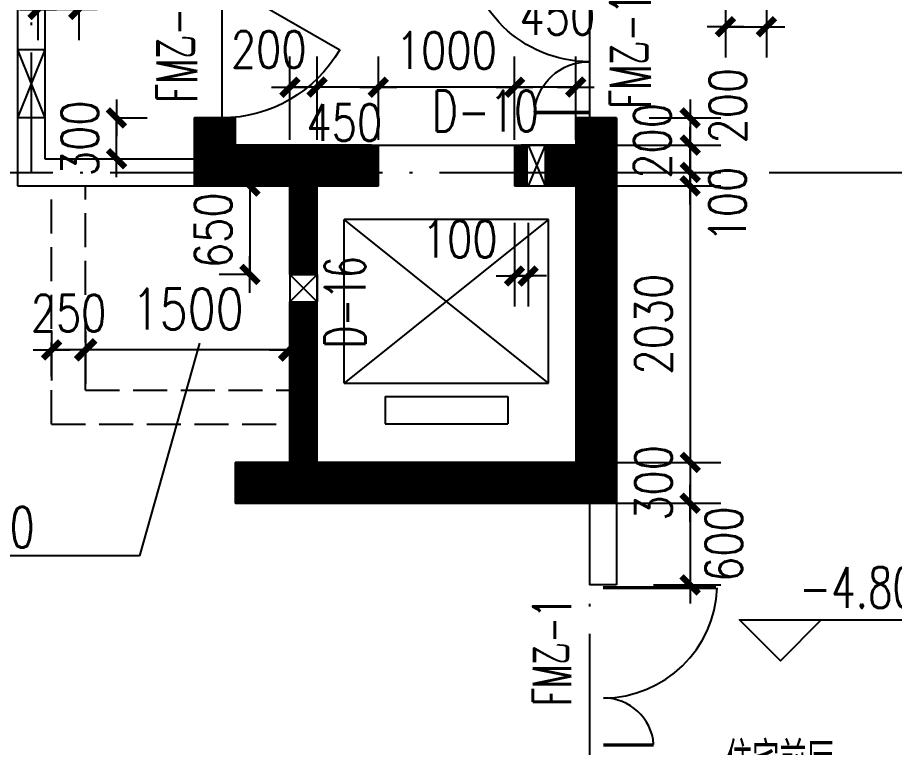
# Model space of a CAD drawing. Extents: x 634182 to 802382, y -1101880 to -864080.
# Drawn here: x 731934 to 738375, y -899800 to -894440 of the extents above; entities that cross this region are included whole.
import ezdxf
from ezdxf.enums import TextEntityAlignment as Align

# ---------------------------------------------------------------- set-up
doc = ezdxf.new("R2010")
doc.units = 0
doc.header["$LTSCALE"] = 1000
doc.header["$MEASUREMENT"] = 0
doc.linetypes.add('DASH', pattern=[0.35, 0.25, -0.1])
doc.linetypes.add('DOTE', pattern=[2.42, 2, -0.2, 0.02, -0.2])
doc.layers.get('0').update_dxf_attribs({"linetype": 'CONTINUOUS'})
doc.layers.get('DEFPOINTS').update_dxf_attribs({"linetype": 'CONTINUOUS'})
for name, color, linetype in [('210', 4, 'CONTINUOUS'), ('DOTE', 1, 'DOTE'), ('MC', 4, 'CONTINUOUS'), ('PUB_DIM', 3, 'CONTINUOUS'), ('WALL', 191, 'CONTINUOUS'), ('WINDOW', 2, 'CONTINUOUS'), ('WINDOW_TEXT', 6, 'CONTINUOUS')]:
    doc.layers.add(name, color=color, linetype=linetype)
doc.styles.add('_Z', font='romans', dxfattribs={"width": 0.7, "bigfont": 'Z'})
doc.styles.add('DIM_FONT', font='simplex.shx', dxfattribs={"width": 0.8})
doc.styles.add('HZ_SIMPLEX', font='SIMPLEX.shx', dxfattribs={"width": 0.8, "bigfont": 'hztxt.shx'})
doc.styles.add('SIMPLEX', font='SIMPLEX.SHX')
doc.dimstyles.new('DIMN', dxfattribs={"dimtxt": 300, "dimasz": 1, "dimexe": 250, "dimexo": 300, "dimgap": 150, "dimtad": 1, "dimdec": 0, "dimzin": 0, "dimdsep": 46, "dimtxsty": 'DIM_FONT', "dimblk": '_DIMX', "dimblk1": '_DIMX', "dimblk2": '_DIMX', "dimcen": 2.5, "dimclrt": 7, "dimadec": 0, "dimazin": 0, "dimtfac": 1, "dimtdec": 0, "dimtix": 1, "dimtmove": 2, "dimatfit": 3, "dimldrblk": '_DIMX', "dimfxl": 0, "dimtolj": 1, "dimtzin": 0, "dimarcsym": 0})
doc.dimstyles.new('DIMN90', dxfattribs={"dimscale": 0.9, "dimtxt": 300, "dimasz": 1, "dimexe": 250, "dimexo": 300, "dimgap": 150, "dimtad": 1, "dimdec": 0, "dimdsep": 46, "dimtxsty": 'DIM_FONT', "dimblk": '_DIMX', "dimcen": 2.5, "dimclrt": 7, "dimadec": 0, "dimazin": 0, "dimtfac": 1, "dimtdec": 0, "dimtix": 1, "dimtmove": 2, "dimatfit": 3, "dimldrblk": '_DIMX', "dimfxl": 0, "dimtolj": 1, "dimarcsym": 0})

# ---------------------------------------------------------------- blocks, each defined once
blk = doc.blocks.new('_DIMX')
blk.add_line((-150, 0), (150, 0))
at = {"const_width": 50}
blk.add_lwpolyline([(-70, -70), (70, 70)], dxfattribs=at)
blk = doc.blocks.new('*D690')
at = {"color": 0, "linetype": 'ByBlock'}
for p, q in [((732434.2, -896776.2), (732434.2, -897130.3)), ((733934.2, -896776.2), (733934.2, -897130.3)), ((733933.2, -896880.3), (732435.2, -896880.3))]:
    blk.add_line(p, q, dxfattribs=at)
at = {"layer": 'DEFPOINTS', "color": 0, "linetype": 'ByBlock'}
for p in [(732434.2, -896476.2), (733934.2, -896476.2), (732434.2, -896880.3)]:
    blk.add_point(p, dxfattribs=at)
at = {"color": 0, "linetype": 'ByBlock'}
for p, rotation in [((732434.2, -896880.3), 179.9999999999911), ((733934.2, -896880.3), 359.9999999999911)]:
    blk.add_blockref('_DIMX', p, dxfattribs=dict(at, rotation=rotation))
at = {"color": 7, "linetype": 'ByBlock', "insert": (733184.2, -896580.3), "char_height": 300, "attachment_point": 5, "style": 'DIM_FONT'}
blk.add_mtext('\\A1;1500', dxfattribs=at)
blk = doc.blocks.new('*D691')
at = {"color": 0, "linetype": 'ByBlock'}
for p, q in [((732184.2, -896746.2), (732184.2, -897105.3)), ((732434.2, -896746.2), (732434.2, -897105.3)), ((732183.3, -896880.3), (732182.4, -896880.3)), ((732434.2, -896880.3), (732184.2, -896880.3)), ((732435.1, -896880.3), (732436, -896880.3))]:
    blk.add_line(p, q, dxfattribs=at)
at = {"layer": 'DEFPOINTS', "color": 0, "linetype": 'ByBlock'}
for p in [(732184.2, -896476.2), (732434.2, -896476.2), (732184.2, -896880.3)]:
    blk.add_point(p, dxfattribs=at)
at = {"color": 0, "linetype": 'ByBlock', "xscale": 0.9, "yscale": 0.9, "zscale": 0.9}
blk.add_blockref('_DIMX', (732184.2, -896880.3), dxfattribs=at)
at = {"color": 0, "linetype": 'ByBlock', "xscale": 0.9, "yscale": 0.9, "zscale": 0.9, "rotation": 180}
blk.add_blockref('_DIMX', (732434.2, -896880.3), dxfattribs=at)
at = {"color": 7, "linetype": 'ByBlock', "insert": (732309.2, -896610.3), "char_height": 270, "attachment_point": 5, "style": 'DIM_FONT'}
blk.add_mtext('\\A1;250', dxfattribs=at)
blk = doc.blocks.new('*D692')
at = {"color": 0, "linetype": 'ByBlock'}
for p, q in [((732641.1, -895176.8), (732886.4, -895176.8)), ((732661.4, -895175.9), (732661.4, -895175)), ((732661.4, -895476.8), (732661.4, -895176.8)), ((732641.1, -895476.8), (732886.4, -895476.8)), ((732661.4, -895477.7), (732661.4, -895478.6))]:
    blk.add_line(p, q, dxfattribs=at)
at = {"layer": 'DEFPOINTS', "color": 0, "linetype": 'ByBlock'}
for p in [(732371.1, -895176.8), (732661.4, -895176.8), (732371.1, -895476.8)]:
    blk.add_point(p, dxfattribs=at)
at = {"color": 0, "linetype": 'ByBlock', "xscale": 0.9, "yscale": 0.9, "zscale": 0.9}
for p, rotation in [((732661.4, -895176.8), 270), ((732661.4, -895476.8), 90)]:
    blk.add_blockref('_DIMX', p, dxfattribs=dict(at, rotation=rotation))
at = {"color": 7, "linetype": 'ByBlock', "insert": (732391.4, -895326.8), "char_height": 270, "attachment_point": 5, "rotation": 90, "style": 'DIM_FONT'}
blk.add_mtext('\\A1;300', dxfattribs=at)
blk = doc.blocks.new('*D697')
at = {"color": 0, "linetype": 'ByBlock'}
for p, q in [((731808.5, -897176.8), (731277.7, -897176.8)), ((731502.7, -897175.9), (731502.7, -897175)), ((731502.7, -897176.8), (731502.7, -897426.8)), ((731808.5, -897426.8), (731277.7, -897426.8)), ((731502.7, -897427.7), (731502.7, -897428.6))]:
    blk.add_line(p, q, dxfattribs=at)
at = {"layer": 'DEFPOINTS', "color": 0, "linetype": 'ByBlock'}
for p in [(732078.5, -897176.8), (731502.7, -897426.8), (732078.5, -897426.8)]:
    blk.add_point(p, dxfattribs=at)
at = {"color": 0, "linetype": 'ByBlock', "xscale": 0.9, "yscale": 0.9, "zscale": 0.9}
for p, rotation in [((731502.7, -897176.8), 270), ((731502.7, -897426.8), 90)]:
    blk.add_blockref('_DIMX', p, dxfattribs=dict(at, rotation=rotation))
at = {"color": 7, "linetype": 'ByBlock', "insert": (731232.7, -897301.8), "char_height": 270, "attachment_point": 5, "rotation": 90, "style": 'DIM_FONT'}
blk.add_mtext('\\A1;250', dxfattribs=at)
blk = doc.blocks.new('*D698')
at = {"color": 0, "linetype": 'ByBlock'}
for p, q in [((731808.5, -895676.8), (731277.7, -895676.8)), ((731502.7, -895677.7), (731502.7, -897175.9)), ((731808.5, -897176.8), (731277.7, -897176.8))]:
    blk.add_line(p, q, dxfattribs=at)
at = {"layer": 'DEFPOINTS', "color": 0, "linetype": 'ByBlock'}
for p in [(732078.5, -895676.8), (731502.7, -897176.8), (732078.5, -897176.8)]:
    blk.add_point(p, dxfattribs=at)
at = {"color": 0, "linetype": 'ByBlock', "xscale": 0.9, "yscale": 0.9, "zscale": 0.9}
for p, rotation in [((731502.7, -895676.8), 90), ((731502.7, -897176.8), 270)]:
    blk.add_blockref('_DIMX', p, dxfattribs=dict(at, rotation=rotation))
at = {"color": 7, "linetype": 'ByBlock', "insert": (731232.7, -896426.8), "char_height": 270, "attachment_point": 5, "rotation": 90, "style": 'DIM_FONT'}
blk.add_mtext('\\A1;1500', dxfattribs=at)
blk = doc.blocks.new('*D699')
at = {"color": 0, "linetype": 'ByBlock'}
for p, q in [((731664.2, -895576.8), (730600.3, -895576.8)), ((730825.3, -895575.9), (730825.3, -895575)), ((730825.3, -895576.8), (730825.3, -895676.8)), ((730825.3, -895576.8), (730825.3, -895676.8)), ((731664.2, -895676.8), (730600.3, -895676.8)), ((730825.3, -895677.7), (730825.3, -895678.6))]:
    blk.add_line(p, q, dxfattribs=at)
at = {"layer": 'DEFPOINTS', "color": 0, "linetype": 'ByBlock'}
for p in [(731934.2, -895576.8), (730825.3, -895676.8), (731934.2, -895676.8)]:
    blk.add_point(p, dxfattribs=at)
at = {"color": 0, "linetype": 'ByBlock', "xscale": 0.9, "yscale": 0.9, "zscale": 0.9}
for p, rotation in [((730825.3, -895576.8), 270), ((730825.3, -895676.8), 90)]:
    blk.add_blockref('_DIMX', p, dxfattribs=dict(at, rotation=rotation))
at = {"color": 7, "linetype": 'ByBlock', "insert": (730713.7, -896160.6), "char_height": 270, "attachment_point": 5, "rotation": 90, "style": 'DIM_FONT'}
blk.add_mtext('\\A1;100', dxfattribs=at)
blk = doc.blocks.new('*D702')
at = {"color": 0, "linetype": 'ByBlock'}
for p, q in [((732084.2, -894146.8), (732084.2, -894605.6)), ((732384.2, -894146.8), (732384.2, -894605.6)), ((732083.3, -894380.6), (732082.4, -894380.6)), ((732384.2, -894380.6), (732084.2, -894380.6)), ((732385.1, -894380.6), (732386, -894380.6))]:
    blk.add_line(p, q, dxfattribs=at)
at = {"layer": 'DEFPOINTS', "color": 0, "linetype": 'ByBlock'}
for p in [(732084.2, -893876.8), (732384.2, -893876.8), (732084.2, -894380.6)]:
    blk.add_point(p, dxfattribs=at)
at = {"color": 0, "linetype": 'ByBlock', "xscale": 0.9, "yscale": 0.9, "zscale": 0.9}
for p, rotation in [((732084.2, -894380.6), 2.223843833279291e-11), ((732384.2, -894380.6), 180.0000000000222)]:
    blk.add_blockref('_DIMX', p, dxfattribs=dict(at, rotation=rotation))
at = {"color": 7, "linetype": 'ByBlock', "insert": (732234.2, -894110.6), "char_height": 270, "attachment_point": 5, "style": 'DIM_FONT'}
blk.add_mtext('\\A1;300', dxfattribs=at)
blk = doc.blocks.new('*D707')
at = {"color": 0, "linetype": 'ByBlock'}
for p, q in [((736574.2, -895176.8), (737099.4, -895176.8)), ((736874.4, -895175.9), (736874.4, -895175)), ((736874.4, -895176.8), (736874.4, -895376.8)), ((736874.4, -895176.8), (736874.4, -895376.8)), ((736574.2, -895376.8), (737099.4, -895376.8)), ((736874.4, -895377.7), (736874.4, -895378.6))]:
    blk.add_line(p, q, dxfattribs=at)
at = {"layer": 'DEFPOINTS', "color": 0, "linetype": 'ByBlock'}
for p in [(736304.2, -895176.8), (736304.2, -895376.8), (736874.4, -895376.8)]:
    blk.add_point(p, dxfattribs=at)
at = {"color": 0, "linetype": 'ByBlock', "xscale": 0.9, "yscale": 0.9, "zscale": 0.9}
for p, rotation in [((736874.4, -895176.8), 270), ((736874.4, -895376.8), 90)]:
    blk.add_blockref('_DIMX', p, dxfattribs=dict(at, rotation=rotation))
at = {"color": 7, "linetype": 'ByBlock', "insert": (737150.4, -895087.4), "char_height": 270, "attachment_point": 5, "rotation": 90, "style": 'DIM_FONT'}
blk.add_mtext('\\A1;200', dxfattribs=at)
blk = doc.blocks.new('*D708')
at = {"color": 0, "linetype": 'ByBlock'}
for p, q in [((736304.2, -895676.8), (737099.4, -895676.8)), ((736874.4, -895677.7), (736874.4, -897705.9)), ((736304.2, -897706.8), (737099.4, -897706.8))]:
    blk.add_line(p, q, dxfattribs=at)
at = {"layer": 'DEFPOINTS', "color": 0, "linetype": 'ByBlock'}
for p in [(736034.2, -895676.8), (736034.2, -897706.8), (736874.4, -897706.8)]:
    blk.add_point(p, dxfattribs=at)
at = {"color": 0, "linetype": 'ByBlock', "xscale": 0.9, "yscale": 0.9, "zscale": 0.9}
for p, rotation in [((736874.4, -895676.8), 90), ((736874.4, -897706.8), 270)]:
    blk.add_blockref('_DIMX', p, dxfattribs=dict(at, rotation=rotation))
at = {"color": 7, "linetype": 'ByBlock', "insert": (736604.4, -896691.8), "char_height": 270, "attachment_point": 5, "rotation": 90, "style": 'DIM_FONT'}
blk.add_mtext('\\A1;2030', dxfattribs=at)
blk = doc.blocks.new('*D709')
at = {"color": 0, "linetype": 'ByBlock'}
for p, q in [((737134.2, -894236.9), (737134.2, -894732.3)), ((737434.2, -894236.9), (737434.2, -894732.3)), ((737135.1, -894507.3), (737433.3, -894507.3))]:
    blk.add_line(p, q, dxfattribs=at)
at = {"layer": 'DEFPOINTS', "color": 0, "linetype": 'ByBlock'}
for p in [(737134.2, -893966.9), (737434.2, -893966.9), (737434.2, -894507.3)]:
    blk.add_point(p, dxfattribs=at)
at = {"color": 0, "linetype": 'ByBlock', "xscale": 0.9, "yscale": 0.9, "zscale": 0.9, "rotation": 180}
blk.add_blockref('_DIMX', (737134.2, -894507.3), dxfattribs=at)
at = {"color": 0, "linetype": 'ByBlock', "xscale": 0.9, "yscale": 0.9, "zscale": 0.9}
blk.add_blockref('_DIMX', (737434.2, -894507.3), dxfattribs=at)
at = {"color": 7, "linetype": 'ByBlock', "insert": (737767.4, -894237.3), "char_height": 270, "attachment_point": 5, "style": 'DIM_FONT'}
blk.add_mtext('\\A1;300', dxfattribs=at)
blk = doc.blocks.new('_A2AKO')
at = {"const_width": 0.02}
for points in [[(-0.481, -0.0014), (-0.481, -0.3084)], [(0.481, 0.0014), (0.481, -0.6906)]]:
    blk.add_lwpolyline(points, dxfattribs=at)
for centre, radius, start, end in [((-0.5008, -0.0026), 0.3067, 274.2492, 0.2101), ((0.5046, 0.0019), 0.6987, 180.2762, 268.0603)]:
    blk.add_arc(centre, radius, start, end)
blk = doc.blocks.new('*D710')
at = {"color": 0, "linetype": 'ByBlock'}
for p, q in [((736304.2, -897706.8), (737099.4, -897706.8)), ((736874.4, -897705.9), (736874.4, -897705)), ((736874.4, -897706.8), (736874.4, -898006.8)), ((736304.2, -898006.8), (737099.4, -898006.8)), ((736874.4, -898007.7), (736874.4, -898008.6))]:
    blk.add_line(p, q, dxfattribs=at)
at = {"layer": 'DEFPOINTS', "color": 0, "linetype": 'ByBlock'}
for p in [(736034.2, -897706.8), (736034.2, -898006.8), (736874.4, -898006.8)]:
    blk.add_point(p, dxfattribs=at)
at = {"color": 0, "linetype": 'ByBlock', "xscale": 0.9, "yscale": 0.9, "zscale": 0.9}
for p, rotation in [((736874.4, -897706.8), 270), ((736874.4, -898006.8), 90)]:
    blk.add_blockref('_DIMX', p, dxfattribs=dict(at, rotation=rotation))
at = {"color": 7, "linetype": 'ByBlock', "insert": (736604.4, -897856.8), "char_height": 270, "attachment_point": 5, "rotation": 90, "style": 'DIM_FONT'}
blk.add_mtext('\\A1;300', dxfattribs=at)
blk = doc.blocks.new('*D711')
at = {"color": 0, "linetype": 'ByBlock'}
for p, q in [((736604.3, -898006.9), (737099.4, -898006.9)), ((736874.4, -898007.8), (736874.4, -898605.9)), ((736604.3, -898606.8), (737099.4, -898606.8))]:
    blk.add_line(p, q, dxfattribs=at)
at = {"layer": 'DEFPOINTS', "color": 0, "linetype": 'ByBlock'}
for p in [(736334.3, -898006.9), (736334.3, -898606.8), (736874.4, -898606.8)]:
    blk.add_point(p, dxfattribs=at)
at = {"color": 0, "linetype": 'ByBlock', "xscale": 0.9, "yscale": 0.9, "zscale": 0.9}
for p, rotation in [((736874.4, -898006.9), 90), ((736874.4, -898606.8), 270)]:
    blk.add_blockref('_DIMX', p, dxfattribs=dict(at, rotation=rotation))
at = {"color": 7, "linetype": 'ByBlock', "insert": (737122.1, -898306.8), "char_height": 270, "attachment_point": 5, "rotation": 90, "style": 'DIM_FONT'}
blk.add_mtext('\\A1;600', dxfattribs=at)
blk = doc.blocks.new('*D712')
at = {"color": 0, "linetype": 'ByBlock'}
for p, q in [((735894.2, -895376.8), (737099.4, -895376.8)), ((736874.4, -895375.9), (736874.4, -895375)), ((736874.4, -895376.8), (736874.4, -895576.8)), ((736874.4, -895376.8), (736874.4, -895576.8)), ((735894.2, -895576.8), (737099.4, -895576.8)), ((736874.4, -895577.7), (736874.4, -895578.6))]:
    blk.add_line(p, q, dxfattribs=at)
at = {"layer": 'DEFPOINTS', "color": 0, "linetype": 'ByBlock'}
for p in [(735624.2, -895376.8), (735624.2, -895576.8), (736874.4, -895576.8)]:
    blk.add_point(p, dxfattribs=at)
at = {"color": 0, "linetype": 'ByBlock', "xscale": 0.9, "yscale": 0.9, "zscale": 0.9}
for p, rotation in [((736874.4, -895376.8), 270), ((736874.4, -895576.8), 90)]:
    blk.add_blockref('_DIMX', p, dxfattribs=dict(at, rotation=rotation))
at = {"color": 7, "linetype": 'ByBlock', "insert": (736596.4, -895345.4), "char_height": 270, "attachment_point": 5, "rotation": 90, "style": 'DIM_FONT'}
blk.add_mtext('\\A1;200', dxfattribs=at)
blk = doc.blocks.new('*D713')
at = {"color": 0, "linetype": 'ByBlock'}
for p, q in [((735894.2, -895576.8), (737099.4, -895576.8)), ((736874.4, -895575.9), (736874.4, -895575)), ((736874.4, -895576.8), (736874.4, -895676.8)), ((736874.4, -895576.8), (736874.4, -895676.8)), ((735894.2, -895676.8), (737099.4, -895676.8)), ((736874.4, -895677.7), (736874.4, -895678.6))]:
    blk.add_line(p, q, dxfattribs=at)
at = {"layer": 'DEFPOINTS', "color": 0, "linetype": 'ByBlock'}
for p in [(735624.2, -895576.8), (735624.2, -895676.8), (736874.4, -895676.8)]:
    blk.add_point(p, dxfattribs=at)
at = {"color": 0, "linetype": 'ByBlock', "xscale": 0.9, "yscale": 0.9, "zscale": 0.9}
for p, rotation in [((736874.4, -895576.8), 270), ((736874.4, -895676.8), 90)]:
    blk.add_blockref('_DIMX', p, dxfattribs=dict(at, rotation=rotation))
at = {"color": 7, "linetype": 'ByBlock', "insert": (737148.5, -895813.6), "char_height": 270, "attachment_point": 5, "rotation": 90, "style": 'DIM_FONT'}
blk.add_mtext('\\A1;100', dxfattribs=at)
blk = doc.blocks.new('*D714')
at = {"color": 0, "linetype": 'ByBlock'}
for p, q in [((733664.2, -895676.8), (733416.1, -895676.8)), ((733641.1, -895675.9), (733641.1, -895675)), ((733641.1, -895676.8), (733641.1, -896326.8)), ((733664.2, -896326.8), (733416.1, -896326.8)), ((733641.1, -896327.7), (733641.1, -896328.6))]:
    blk.add_line(p, q, dxfattribs=at)
at = {"layer": 'DEFPOINTS', "color": 0, "linetype": 'ByBlock'}
for p in [(733934.2, -895676.8), (733641.1, -896326.8), (733934.2, -896326.8)]:
    blk.add_point(p, dxfattribs=at)
at = {"color": 0, "linetype": 'ByBlock', "xscale": 0.9, "yscale": 0.9, "zscale": 0.9}
for p, rotation in [((733641.1, -895676.8), 270), ((733641.1, -896326.8), 90)]:
    blk.add_blockref('_DIMX', p, dxfattribs=dict(at, rotation=rotation))
at = {"color": 7, "linetype": 'ByBlock', "insert": (733371.1, -896001.8), "char_height": 270, "attachment_point": 5, "rotation": 90, "style": 'DIM_FONT'}
blk.add_mtext('\\A1;650', dxfattribs=at)
blk = doc.blocks.new('_DBLK')
blk.add_line((-0.5, 0), (0, -0.866))
blk.add_arc((-0.5, 0), 1, 300, 0)
at = {"layer": 'WINDOW_TEXT', "style": 'SIMPLEX', "flags": 9}
blk.add_attdef('A', text='', height=1, dxfattribs=at).set_placement((0, 1.5), align=Align.MIDDLE)
blk = doc.blocks.new('*D720')
at = {"color": 0, "linetype": 'ByBlock'}
for p, q in [((733934.2, -895338.8), (733934.2, -894726.4)), ((734134.2, -895338.8), (734134.2, -894726.4)), ((733933.3, -894951.4), (733932.4, -894951.4)), ((734134.2, -894951.4), (733934.2, -894951.4)), ((734134.2, -894951.4), (733934.2, -894951.4)), ((734135.1, -894951.4), (734136, -894951.4))]:
    blk.add_line(p, q, dxfattribs=at)
at = {"layer": 'DEFPOINTS', "color": 0, "linetype": 'ByBlock'}
for p in [(733934.2, -894951.4), (733934.2, -895608.8), (734134.2, -895608.8)]:
    blk.add_point(p, dxfattribs=at)
at = {"color": 0, "linetype": 'ByBlock', "xscale": 0.9, "yscale": 0.9, "zscale": 0.9}
for p, rotation in [((733934.2, -894951.4), 1.334306299967575e-10), ((734134.2, -894951.4), 180.0000000001334)]:
    blk.add_blockref('_DIMX', p, dxfattribs=dict(at, rotation=rotation))
at = {"color": 7, "linetype": 'ByBlock', "insert": (733778.9, -894674), "char_height": 270, "attachment_point": 5, "style": 'DIM_FONT'}
blk.add_mtext('\\A1;200', dxfattribs=at)
blk = doc.blocks.new('*D721')
at = {"color": 0, "linetype": 'ByBlock'}
for p, q in [((734134.2, -895338.8), (734134.2, -894726.4)), ((734584.2, -895338.8), (734584.2, -894726.4)), ((734583.3, -894951.4), (734135.1, -894951.4))]:
    blk.add_line(p, q, dxfattribs=at)
at = {"layer": 'DEFPOINTS', "color": 0, "linetype": 'ByBlock'}
for p in [(734134.2, -894951.4), (734134.2, -895608.8), (734584.2, -895608.8)]:
    blk.add_point(p, dxfattribs=at)
at = {"color": 0, "linetype": 'ByBlock', "xscale": 0.9, "yscale": 0.9, "zscale": 0.9, "rotation": 180}
blk.add_blockref('_DIMX', (734134.2, -894951.4), dxfattribs=at)
at = {"color": 0, "linetype": 'ByBlock', "xscale": 0.9, "yscale": 0.9, "zscale": 0.9}
blk.add_blockref('_DIMX', (734584.2, -894951.4), dxfattribs=at)
at = {"color": 7, "linetype": 'ByBlock', "insert": (734334.2, -895210.6), "char_height": 270, "attachment_point": 5, "style": 'DIM_FONT'}
blk.add_mtext('\\A1;450', dxfattribs=at)
blk = doc.blocks.new('M_A17ORW')
at = {"const_width": 0.02}
for points in [[(-0.481, -0.0014), (-0.481, -0.3084)], [(0.481, 0.0014), (0.481, -0.6906)]]:
    blk.add_lwpolyline(points, dxfattribs=at)
for centre, radius, start, end in [((-0.5008, -0.0026), 0.3067, 274.2492, 0.2101), ((0.5046, 0.0019), 0.6987, 180.2762, 268.0603)]:
    blk.add_arc(centre, radius, start, end)
blk = doc.blocks.new('*D722')
at = {"color": 0, "linetype": 'ByBlock'}
for p, q in [((734584.2, -895338.8), (734584.2, -894726.4)), ((735584.2, -895338.8), (735584.2, -894726.4)), ((735583.3, -894951.4), (734585.1, -894951.4))]:
    blk.add_line(p, q, dxfattribs=at)
at = {"layer": 'DEFPOINTS', "color": 0, "linetype": 'ByBlock'}
for p in [(734584.2, -894951.4), (734584.2, -895608.8), (735584.2, -895608.8)]:
    blk.add_point(p, dxfattribs=at)
at = {"color": 0, "linetype": 'ByBlock', "xscale": 0.9, "yscale": 0.9, "zscale": 0.9}
for p, rotation in [((734584.2, -894951.4), 180.0000000000134), ((735584.2, -894951.4), 1.334932164809288e-11)]:
    blk.add_blockref('_DIMX', p, dxfattribs=dict(at, rotation=rotation))
at = {"color": 7, "linetype": 'ByBlock', "insert": (735084.2, -894681.4), "char_height": 270, "attachment_point": 5, "style": 'DIM_FONT'}
blk.add_mtext('\\A1;1000', dxfattribs=at)
blk = doc.blocks.new('*D723')
at = {"color": 0, "linetype": 'ByBlock'}
for p, q in [((735584.2, -895338.8), (735584.2, -894726.4)), ((736034.2, -895338.8), (736034.2, -894726.4)), ((736033.3, -894951.4), (735585.1, -894951.4))]:
    blk.add_line(p, q, dxfattribs=at)
at = {"layer": 'DEFPOINTS', "color": 0, "linetype": 'ByBlock'}
for p in [(735584.2, -894951.4), (735584.2, -895608.8), (736034.2, -895608.8)]:
    blk.add_point(p, dxfattribs=at)
at = {"color": 0, "linetype": 'ByBlock', "xscale": 0.9, "yscale": 0.9, "zscale": 0.9}
for p, rotation in [((735584.2, -894951.4), 179.9999999999851), ((736034.2, -894951.4), 359.9999999999852)]:
    blk.add_blockref('_DIMX', p, dxfattribs=dict(at, rotation=rotation))
at = {"color": 7, "linetype": 'ByBlock', "insert": (735898.9, -894430.8), "char_height": 270, "attachment_point": 5, "style": 'DIM_FONT'}
blk.add_mtext('\\A1;450', dxfattribs=at)
blk = doc.blocks.new('*D724')
at = {"color": 0, "linetype": 'ByBlock'}
for p, q in [((735584.2, -895946.8), (735584.2, -896562.8)), ((735684.3, -895946.8), (735684.3, -896562.8)), ((735583.3, -896337.8), (735582.4, -896337.8)), ((735584.2, -896337.8), (735684.3, -896337.8)), ((735584.2, -896337.8), (735684.3, -896337.8)), ((735685.2, -896337.8), (735686.1, -896337.8))]:
    blk.add_line(p, q, dxfattribs=at)
at = {"layer": 'DEFPOINTS', "color": 0, "linetype": 'ByBlock'}
for p in [(735584.2, -895676.8), (735684.3, -895676.8), (735684.3, -896337.8)]:
    blk.add_point(p, dxfattribs=at)
at = {"color": 0, "linetype": 'ByBlock', "xscale": 0.9, "yscale": 0.9, "zscale": 0.9}
blk.add_blockref('_DIMX', (735584.2, -896337.8), dxfattribs=at)
at = {"color": 0, "linetype": 'ByBlock', "xscale": 0.9, "yscale": 0.9, "zscale": 0.9, "rotation": 180}
blk.add_blockref('_DIMX', (735684.3, -896337.8), dxfattribs=at)
at = {"color": 7, "linetype": 'ByBlock', "insert": (735182.5, -896067.8), "char_height": 270, "attachment_point": 5, "style": 'DIM_FONT'}
blk.add_mtext('\\A1;100', dxfattribs=at)

msp = doc.modelspace()

# ---------------------------------------------------------------- linework, layer by layer
at = {"layer": '210'}
msp.add_line((734134.133, -897706.757), (734134.133, -895676.757), dxfattribs=at)
for points, const_width in [([(734584.254, -895526.76), (733434.156, -895526.76), (733384.156, -895526.76), (733384.254, -895176.76)], 300), ([(736184.254, -895176.76), (736184.254, -897806.757), (736184.254, -897856.757), (733534.254, -897856.76)], 300), ([(735584.254, -895526.76), (735684.254, -895526.76)], 300), ([(735804.254, -895526.76), (736134.156, -895526.76)], 300), ([(734034.156, -895526.76), (734034.156, -896326.757)], 200), ([(734034.156, -896526.757), (734034.156, -897806.757)], 200)]:
    msp.add_lwpolyline(points, dxfattribs=dict(at, const_width=const_width))
at = {"layer": 'DOTE'}
for p, q in [((733434.156, -884445.605), (733434.156, -895676.757)), ((736134.156, -884445.605), (736134.156, -902476.757)), ((732034.151, -892276.757), (732034.151, -895576.757)), ((722934.156, -895576.757), (745734.156, -895576.757))]:
    msp.add_line(p, q, dxfattribs=at)
at = {"layer": 'MC', "linetype": 'Continuous'}
for p, q in [((731934.151, -894676.757), (732134.151, -895176.757)), ((732134.151, -894676.757), (731934.151, -895176.757)), ((732134.151, -894676.757), (731934.151, -894676.757)), ((732134.151, -895176.757), (731934.151, -895176.757)), ((735809.254, -895376.76), (735684.254, -895676.76)), ((735684.254, -895376.76), (735809.156, -895676.757)), ((733934.156, -896326.757), (734134.156, -896526.757)), ((734134.156, -896326.757), (733934.156, -896526.757)), ((733934.156, -896326.757), (734134.254, -896326.757)), ((733934.156, -896526.757), (734134.254, -896526.757)), ((733270.629, -896832.239), (732829.922, -898392.141)), ((732829.922, -898392.141), (729834.156, -898392.141))]:
    msp.add_line(p, q, dxfattribs=at)
at = {"layer": 'PUB_DIM'}
msp.add_lwpolyline([(737837.399, -898863.722), (737537.399, -899163.722), (737237.399, -898863.722), (739027.399, -898863.722)], dxfattribs=at)
at = {"layer": 'WALL'}
for p, q in [((731934.151, -892176.757), (731934.151, -895676.757)), ((732134.151, -893876.757), (732134.151, -895476.757)), ((733234.156, -895676.757), (733234.156, -895176.757)), ((733234.156, -895176.757), (733534.156, -895176.757)), ((733534.156, -895376.757), (733534.156, -895176.757)), ((736034.156, -895176.757), (736034.156, -895376.757)), ((736034.156, -895176.757), (736334.156, -895176.757)), ((736334.156, -895176.757), (736334.156, -898006.757)), ((733534.156, -895376.757), (734584.156, -895376.757)), ((734584.156, -895676.757), (734584.156, -895376.757)), ((735584.156, -895376.757), (735584.156, -895676.757)), ((735584.156, -895376.757), (736034.156, -895376.757)), ((732134.151, -895476.757), (733234.156, -895476.757)), ((735634.133, -895476.757), (735634.133, -895676.757)), ((731934.151, -895676.757), (733934.156, -895676.757)), ((733934.156, -896326.757), (733934.156, -895676.757)), ((734134.156, -897706.757), (734134.156, -895676.757)), ((734134.156, -895676.757), (734584.156, -895676.757)), ((735584.156, -895676.757), (736034.156, -895676.757)), ((735634.133, -895676.757), (736034.133, -895676.757)), ((736034.156, -895676.757), (736034.156, -897706.757)), ((734134.254, -896326.757), (734134.254, -896526.757)), ((733934.156, -897706.757), (733934.156, -896526.757)), ((733534.254, -898006.76), (733534.254, -897706.757)), ((733534.254, -897706.757), (733934.156, -897706.757)), ((734134.156, -897706.757), (736034.156, -897706.757)), ((734134.156, -897706.757), (736034.156, -897706.757)), ((736334.156, -897806.76), (736334.156, -898606.757)), ((736334.254, -898006.757), (733534.156, -898006.757)), ((736134.156, -898006.757), (736134.156, -898606.757)), ((736334.254, -898006.757), (736384.254, -898006.757)), ((736334.254, -898606.757), (736134.156, -898606.757))]:
    msp.add_line(p, q, dxfattribs=at)
msp.add_lwpolyline([(736334.232, -895176.76), (736034.232, -895176.76), (736034.232, -895376.76), (735634.232, -895376.76), (735634.232, -895676.76), (736034.232, -895676.76), (736034.232, -897706.76), (734134.232, -897706.76), (734134.232, -895676.76), (734534.232, -895676.76), (734534.232, -895376.76), (733534.232, -895376.76), (733534.232, -895176.76), (733234.232, -895176.76), (733234.232, -895676.76), (733934.133, -895676.76), (733934.133, -897706.76), (733534.232, -897706.76), (733534.232, -898006.76), (736334.232, -898006.76)], close=True, dxfattribs=at)
at = {"layer": 'WINDOW'}
for p, q in [((734584.156, -895376.757), (735584.156, -895376.757)), ((734334.156, -897123.674), (734334.156, -895923.559)), ((735834.156, -895923.559), (734334.156, -895923.559)), ((735834.156, -897123.674), (734334.156, -895923.559)), ((735834.156, -895923.559), (734334.156, -897123.674)), ((735834.156, -897123.674), (735834.156, -895923.559)), ((734334.156, -897123.674), (735834.156, -897123.674)), ((734634.156, -897223.674), (734634.156, -897423.674)), ((734634.156, -897223.674), (735534.156, -897223.674)), ((735534.156, -897223.674), (735534.156, -897423.674)), ((734634.156, -897423.674), (735534.156, -897423.674))]:
    msp.add_line(p, q, dxfattribs=at)
at = {"layer": 'WINDOW', "linetype": 'DASH'}
for p, q in [((732184.156, -897426.757), (732184.156, -895676.757)), ((732434.156, -897176.757), (732434.156, -895676.757)), ((732434.156, -897176.757), (733934.156, -897176.757)), ((732184.156, -897426.757), (733934.156, -897426.757))]:
    msp.add_line(p, q, dxfattribs=at)

# ---------------------------------------------------------------- block references
at = {"layer": 'WINDOW'}
for name, p, xscale, yscale, zscale, rotation in [('M_A17ORW', (736132.273, -894512.115), -1300, 1300, 1300, 270.0000000000001), ('_DBLK', (733434.156, -894676.757), 1000, -1000, 1000, 270.0000000000001), ('_A2AKO', (736235.992, -899203.916), 1200, 1200, 1200, 90.00000000000001)]:
    msp.add_blockref(name, p, dxfattribs=dict(at, xscale=xscale, yscale=yscale, zscale=zscale, rotation=rotation))

# ---------------------------------------------------------------- texts
at = {"style": '_Z', "width": 0.7}
for s, p in [('积水坑底标高-6.350', (729816.761, -898332.717)), ('住宅前厅', (737130.793, -900060.6))]:
    msp.add_text(s, height=300, dxfattribs=at).set_placement(p)
at = {"layer": 'MC', "linetype": 'Continuous', "style": '_Z', "width": 0.6}
for s, height, p in [('FM乙-2', 300, (733103.693, -894215.073)), ('FM乙-1', 300, (736435.165, -894259.153)), ('D-16', 300, (734339.388, -896196.786)), ('FM乙-1', 280, (735859.878, -898699.597))]:
    msp.add_text(s, height=height, rotation=90, dxfattribs=at).set_placement(p, align=Align.MIDDLE_RIGHT)
at = {"layer": 'MC', "linetype": 'Continuous', "style": 'HZ_SIMPLEX', "width": 0.7}
msp.add_text('D-10', height=300, dxfattribs=at).set_placement((734978.873, -895276.183))
at = {"layer": 'PUB_DIM', "style": 'DIM_FONT', "width": 0.7}
msp.add_text('-4.800', height=300, dxfattribs=at).set_placement((738198.528, -898624.831), align=Align.MIDDLE)

# ---------------------------------------------------------------- dimensions: what is measured, and where the dimension line sits
at = {"layer": 'PUB_DIM', "linetype": 'Continuous'}
for p1, p2, distance, dimstyle, picture, middle in [((732384.156, -893876.757), (732084.151, -893876.757), 503.837, 'DIMN90', '*D702', (732234.153, -894110.594)), ((735584.156, -895608.784), (734584.156, -895608.784), -657.411, 'DIMN90', '*D722', (735084.156, -894681.373)), ((732371.117, -895476.757), (732371.117, -895176.757), -290.233, 'DIMN90', '*D692', (732391.35, -895326.757)), ((732078.507, -895676.757), (732078.507, -897176.757), -575.823, 'DIMN90', '*D698', (731232.684, -896426.757)), ((733934.156, -895676.757), (733934.156, -896326.757), -293.057, 'DIMN90', '*D714', (733371.098, -896001.757)), ((736034.156, -895676.757), (736034.156, -897706.757), 840.207, 'DIMN90', '*D708', (736604.362, -896691.757)), ((733934.156, -896476.202), (732434.156, -896476.202), 404.147, 'DIMN', '*D690', (733184.156, -896580.35)), ((732434.156, -896476.202), (732184.156, -896476.202), 404.147, 'DIMN90', '*D691', (732309.156, -896610.35)), ((732078.507, -897176.757), (732078.507, -897426.757), -575.823, 'DIMN90', '*D697', (731232.684, -897301.757)), ((736034.156, -897706.757), (736034.156, -898006.757), 840.207, 'DIMN90', '*D710', (736604.362, -897856.757))]:
    dim = msp.add_aligned_dim(p1=p1, p2=p2, distance=distance, dimstyle=dimstyle, dxfattribs=at)
    dim.commit()
    dim.dimension.update_dxf_attribs({"geometry": picture, "text_midpoint": middle})
for base, p1, p2, angle, picture, middle in [((737434.156, -894507.291), (737134.156, -893966.853), (737434.156, -893966.853), 0, '*D709', (737767.448, -894237.291)), ((735584.156, -894951.373), (736034.156, -895608.784), (735584.156, -895608.784), 180, '*D723', (735898.949, -894430.767)), ((733934.156, -894951.373), (734134.156, -895608.784), (733934.156, -895608.784), 180, '*D720', (733778.896, -894674.014)), ((734134.156, -894951.373), (734584.156, -895608.784), (734134.156, -895608.784), 180, '*D721', (734334.156, -895210.573)), ((736874.362, -895376.757), (736304.156, -895176.757), (736304.156, -895376.757), 270, '*D707', (737150.376, -895087.352)), ((736874.362, -895576.757), (735624.156, -895376.757), (735624.156, -895576.757), 270, '*D712', (736596.432, -895345.356)), ((730825.345, -895676.757), (731934.151, -895576.757), (731934.151, -895676.757), 270, '*D699', (730713.661, -896160.594)), ((736874.362, -895676.757), (735624.156, -895576.757), (735624.156, -895676.757), 270, '*D713', (737148.494, -895813.565)), ((735684.256, -896337.825), (735584.156, -895676.757), (735684.256, -895676.757), 0, '*D724', (735182.498, -896067.825)), ((736874.362, -898606.757), (736334.254, -898006.856), (736334.254, -898606.757), 270, '*D711', (737122.101, -898306.806))]:
    dim = msp.add_linear_dim(base=base, p1=p1, p2=p2, angle=angle, dimstyle='DIMN90', dxfattribs=at)
    dim.commit()
    dim.dimension.update_dxf_attribs({"geometry": picture, "text_midpoint": middle, "dimtype": 129})

doc.saveas('drawing.dxf')
